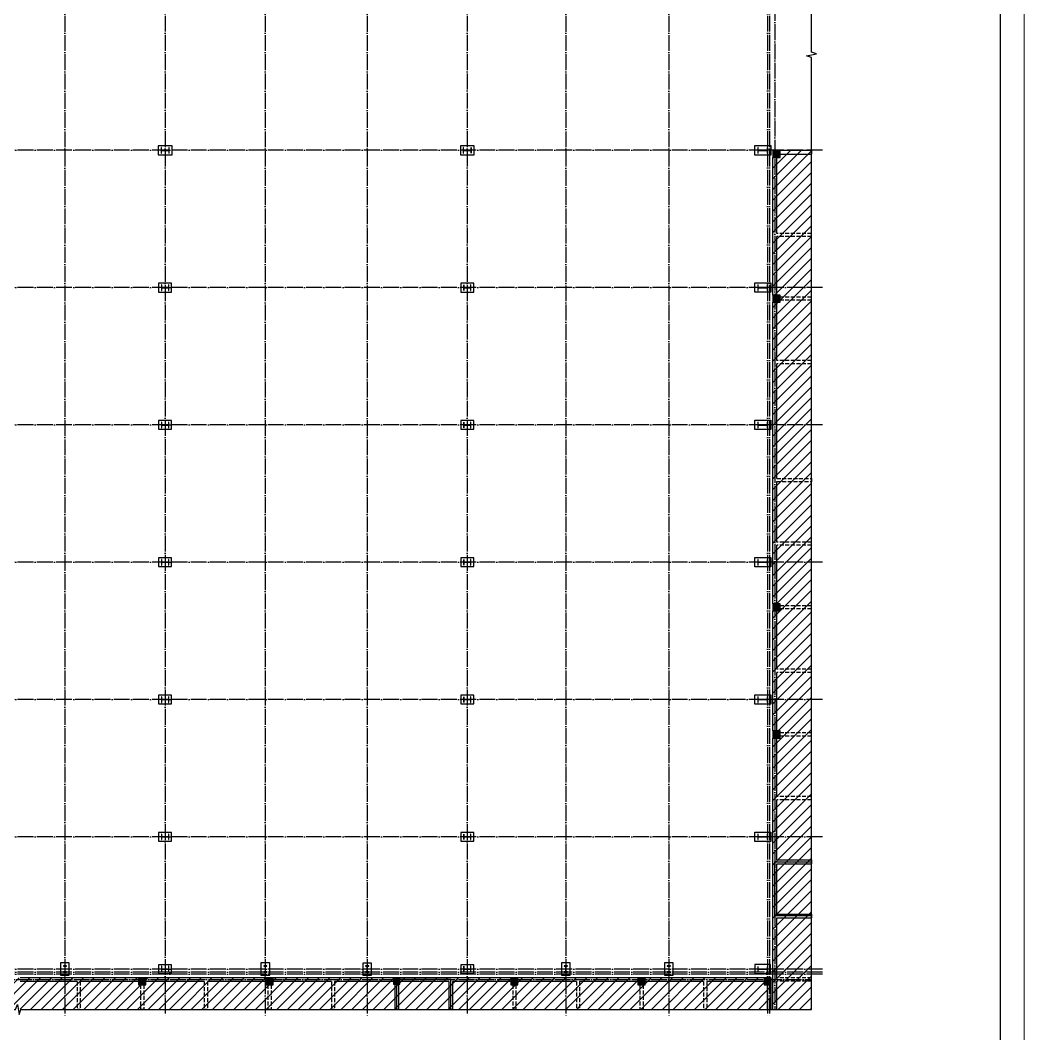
# Model space of a CAD drawing. Extents: x 447413 to 2975780, y -1432727 to 1301644.
# Drawn here: x 2316756 to 2379922, y 293696 to 357394 of the extents above; entities that cross this region are included whole.
import ezdxf

# ---------------------------------------------------------------- set-up
doc = ezdxf.new("R2010")
doc.units = 0
doc.header["$LTSCALE"] = 1000
doc.header["$MEASUREMENT"] = 0
doc.linetypes.add('DASH', pattern=[0.35, 0.25, -0.1])
doc.linetypes.add('DOTE', pattern=[2.42, 2, -0.2, 0.02, -0.2])
for name, color, linetype in [('3T_WOOD', 21, 'Continuous'), ('__0', 7, 'Continuous'), ('COLUMN', 9, 'Continuous'), ('DIM_SYMB', 3, 'Continuous'), ('DOTE', 1, 'Continuous'), ('PUB_HATCH', 8, 'Continuous'), ('X公厕', 21, 'Continuous'), ('图框', 253, 'Continuous'), ('柱子', 3, 'Continuous'), ('短柱', 106, 'Continuous')]:
    doc.layers.add(name, color=color, linetype=linetype)
doc.layers.add('WALL', color=140, linetype='Continuous', lineweight=25)

# ---------------------------------------------------------------- blocks, each defined once
blk = doc.blocks.new('A$C6B0021A6')
at = {"layer": '图框', "color": 2, "const_width": 40, "elevation": -84000}
blk.add_lwpolyline([(20, 84120), (118920, 84120), (118920, 20), (20, 20)], close=True, dxfattribs=at)
at = {"layer": '图框', "color": 153, "const_width": 58, "elevation": -84000}
blk.add_lwpolyline([(111420, 1020), (2520, 1020), (2520, 83120), (111420, 83120)], close=True, dxfattribs=at)
blk = doc.blocks.new('_FZH')
blk.add_lwpolyline([(-0.5, -0.5), (0.5, -0.5), (0.5, 0.5), (-0.5, 0.5)], close=True)
at = {"layer": 'PUB_HATCH'}
blk.add_solid([(-0.5, -0.5), (0.5, -0.5), (-0.5, 0.5), (0.5, 0.5)], dxfattribs=at)

msp = doc.modelspace()

# ---------------------------------------------------------------- hatches: boundary and pattern name
at = {"layer": 'PUB_HATCH'}
h = msp.add_hatch(dxfattribs=at)
h.set_pattern_fill('ANSI31', color=256, scale=300, style=0)
h.set_pattern_definition([(45, (2335527.2, 363992.3), (-336.7596, 336.7596), [])])
h.paths.add_polyline_path([(2364085.8, 349219), (2366515.7, 349219), (2366515.7, 295214.4), (2364085.8, 295214.4)])
h = msp.add_hatch(dxfattribs=at)
h.set_pattern_fill('ANSI31', color=256, scale=300, style=0)
h.set_pattern_definition([(45, (2031895.8, 363992.3), (-336.7596, 336.7596), [])])
h.paths.add_polyline_path([(2363985.8, 297209.4), (2267966.1, 297209.4), (2267966.1, 295241.1), (2363985.8, 295241.1)])

# ---------------------------------------------------------------- linework, layer by layer
at = {"layer": '3T_WOOD', "linetype": 'DASH'}
for p, q in [((2366515.7, 343999.5, 126000), (2364325.8, 343999.5, 126000)), ((2366515.7, 343799.5, 126000), (2366515.7, 343999.5, 126000)), ((2366515.7, 343799.5, 126000), (2364325.8, 343799.5, 126000)), ((2366515.7, 339999.5, 126000), (2364535.8, 339999.5, 126000)), ((2366515.7, 339799.5, 126000), (2364535.8, 339799.5, 126000)), ((2366515.7, 339799.5, 126000), (2366515.7, 339999.5, 126000)), ((2366515.7, 335999.5, 126000), (2364325.8, 335999.5, 126000)), ((2366515.7, 335799.5, 126000), (2364325.8, 335799.5, 126000)), ((2366515.7, 335799.5, 126000), (2366515.7, 335999.5, 126000)), ((2364325.8, 328599.5, 126000), (2366515.7, 328599.5, 126000)), ((2364325.8, 328399.5, 126000), (2366515.7, 328399.5, 126000)), ((2366515.7, 328599.5, 126000), (2366515.7, 328399.5, 126000)), ((2366515.7, 324599.5, 126000), (2364325.8, 324599.5, 126000)), ((2366515.7, 324399.5, 126000), (2364325.8, 324399.5, 126000)), ((2366515.7, 324399.5, 126000), (2366515.7, 324599.5, 126000)), ((2366515.7, 320599.5, 126000), (2364535.8, 320599.5, 126000)), ((2366515.7, 320399.5, 126000), (2364535.8, 320399.5, 126000)), ((2366515.7, 320399.5, 126000), (2366515.7, 320599.5, 126000)), ((2366515.7, 316599.5, 126000), (2364325.8, 316599.5, 126000)), ((2366515.7, 316399.5, 126000), (2366515.7, 316599.5, 126000)), ((2366515.7, 316399.5, 126000), (2364325.8, 316399.5, 126000)), ((2366515.7, 312599.5, 126000), (2364535.8, 312599.5, 126000)), ((2366515.7, 312399.5, 126000), (2364535.8, 312399.5, 126000)), ((2366515.7, 312399.5, 126000), (2366515.7, 312599.5, 126000)), ((2366515.7, 308599.5, 126000), (2364325.8, 308599.5, 126000)), ((2366515.7, 308399.5, 126000), (2364325.8, 308399.5, 126000)), ((2366515.7, 308399.5, 126000), (2366515.7, 308599.5, 126000)), ((2320326.1, 296979.4, 126000), (2320326.1, 295214.4, 126000)), ((2320526.1, 296979.4, 126000), (2320526.1, 295214.4, 126000)), ((2328326.1, 296979.4, 126000), (2328326.1, 295214.4, 126000)), ((2328526.1, 296979.4, 126000), (2328526.1, 295214.4, 126000)), ((2336326.1, 296979.4, 126000), (2336326.1, 295214.4, 126000)), ((2336526.1, 296979.4, 126000), (2336526.1, 295214.4, 126000)), ((2351726.1, 296979.4, 126000), (2351726.1, 295214.4, 126000)), ((2351926.1, 296979.4, 126000), (2351926.1, 295214.4, 126000)), ((2359726.1, 296979.4, 126000), (2359726.1, 295214.4, 126000)), ((2359926.1, 296979.4, 126000), (2359926.1, 295214.4, 126000)), ((2366515.7, 297199.5, 126000), (2364325.8, 297199.5, 126000)), ((2366515.7, 296999.5, 126000), (2364325.8, 296999.5, 126000)), ((2366515.7, 296999.5, 126000), (2366515.7, 297199.5, 126000)), ((2324326.1, 296769.4, 126000), (2324326.1, 295214.4, 126000)), ((2324526.1, 296769.4, 126000), (2324526.1, 295214.4, 126000)), ((2332326.1, 296769.4, 126000), (2332326.1, 295214.4, 126000)), ((2332526.1, 296769.4, 126000), (2332526.1, 295214.4, 126000)), ((2347726.1, 296769.4, 126000), (2347726.1, 295214.4, 126000)), ((2347926.1, 296769.4, 126000), (2347926.1, 295214.4, 126000)), ((2355726.1, 296769.4, 126000), (2355726.1, 295214.4, 126000)), ((2355926.1, 296769.4, 126000), (2355926.1, 295214.4, 126000)), ((2320526.1, 295214.4, 126000), (2320326.1, 295214.4, 126000)), ((2324526.1, 295214.4, 126000), (2324326.1, 295214.4, 126000)), ((2328526.1, 295214.4, 126000), (2328326.1, 295214.4, 126000)), ((2332526.1, 295214.4, 126000), (2332326.1, 295214.4, 126000)), ((2336526.1, 295214.4, 126000), (2336326.1, 295214.4, 126000)), ((2347926.1, 295214.4, 126000), (2347726.1, 295214.4, 126000)), ((2351926.1, 295214.4, 126000), (2351726.1, 295214.4, 126000)), ((2355926.1, 295214.4, 126000), (2355726.1, 295214.4, 126000)), ((2359926.1, 295214.4, 126000), (2359726.1, 295214.4, 126000))]:
    msp.add_line(p, q, dxfattribs=at)
at = {"layer": '__0', "ltscale": 5, "elevation": 126000}
msp.add_lwpolyline([(2364085.8, 349219), (2366515.7, 349219)], dxfattribs=at)
at = {"layer": 'DIM_SYMB', "elevation": 126000}
for points in [[(2366515.7, 295214.4), (2366515.7, 355051.9), (2366200.7, 355166.5), (2366830.7, 355277.6), (2366515.7, 355389.4), (2366515.7, 415226.8)], [(2266739.9, 295214.4), (2316459.1, 295214.4), (2316573.7, 295529.4), (2316684.8, 294899.4), (2316796.6, 295214.4), (2366515.7, 295214.4)]]:
    msp.add_lwpolyline(points, dxfattribs=at)
at = {"layer": 'DOTE', "color": 8, "linetype": 'DOTE', "ltscale": 0.5}
for p, q in [((2325865.8, 415760.2, 126000), (2325865.8, 294772.8, 126000)), ((2344865.8, 415760.2, 126000), (2344865.8, 294772.8, 126000)), ((2363865.8, 415760.2, 126000), (2363865.8, 294772.8, 126000)), ((2367195, 340589.4, 126000), (2266776.3, 340589.4, 126000)), ((2367195, 331959.4, 126000), (2266776.3, 331959.4, 126000)), ((2367195, 323329.4, 126000), (2266776.3, 323329.4, 126000)), ((2367195, 314699.4, 126000), (2266776.3, 314699.4, 126000)), ((2367195, 306069.4, 126000), (2266776.3, 306069.4, 126000)), ((2367195, 297759.4, 126000), (2266776.3, 297759.4, 126000)), ((2367195, 297439.4, 126000), (2266776.3, 297439.4, 126000))]:
    msp.add_line(p, q, dxfattribs=at)
at = {"layer": 'DOTE', "linetype": 'DOTE', "ltscale": 0.5}
for p, q in [((2363745.8, 415760.2, 126000), (2363745.8, 294772.8, 126000)), ((2367195, 349219, 126000), (2266776.3, 349219, 126000)), ((2367195, 297559.4, 126000), (2266776.3, 297559.4, 126000))]:
    msp.add_line(p, q, dxfattribs=at)
at = {"layer": 'DOTE', "color": 8, "linetype": 'DOTE', "ltscale": 0.5, "elevation": 126000}
for points in [[(2319566.1, 415752.7), (2319566.1, 294766.8)], [(2332166.1, 415752.7), (2332166.1, 294766.8)], [(2338566.1, 415752.7), (2338566.1, 294766.8)], [(2351066.1, 415752.7), (2351066.1, 294766.8)], [(2357546.1, 415752.7), (2357546.1, 294766.8)], [(2364205.8, 415226.8), (2364205.8, 295214.4)], [(2268086.1, 297099.5), (2366515.7, 297099.5)]]:
    msp.add_lwpolyline(points, dxfattribs=at)
at = {"layer": 'WALL'}
for p, q in [((2364535.8, 349219, 126000), (2366515.7, 349219, 126000)), ((2366515.7, 349219, 126000), (2366515.7, 348979, 126000)), ((2364085.8, 343899.5, 126000), (2364085.8, 348769, 126000)), ((2364325.8, 343999.5, 126000), (2364325.8, 348769, 126000)), ((2364535.8, 348979, 126000), (2366515.7, 348979, 126000)), ((2364085.8, 340124.5, 126000), (2364085.8, 343899.5, 126000)), ((2364325.8, 340124.5, 126000), (2364325.8, 343799.5, 126000)), ((2364085.8, 335899.5, 126000), (2364085.8, 339674.5, 126000)), ((2364325.8, 335999.5, 126000), (2364325.8, 339674.5, 126000)), ((2364085.8, 328499.5, 126000), (2364085.8, 335899.5, 126000)), ((2364325.8, 328599.5, 126000), (2364325.8, 335799.5, 126000)), ((2364085.8, 324499.5, 126000), (2364085.8, 328499.5, 126000)), ((2364325.8, 324599.5, 126000), (2364325.8, 328399.5, 126000)), ((2364085.8, 320724.5, 126000), (2364085.8, 324499.5, 126000)), ((2364325.8, 320724.5, 126000), (2364325.8, 324399.5, 126000)), ((2364085.8, 316499.5, 126000), (2364085.8, 320274.5, 126000)), ((2364325.8, 316599.5, 126000), (2364325.8, 320274.5, 126000)), ((2364085.8, 312724.5, 126000), (2364085.8, 316499.5, 126000)), ((2364325.8, 312724.5, 126000), (2364325.8, 316399.5, 126000)), ((2364085.8, 308499.5, 126000), (2364085.8, 312274.5, 126000)), ((2364325.8, 308599.5, 126000), (2364325.8, 312274.5, 126000)), ((2364085.8, 304499.5, 126000), (2364085.8, 308499.5, 126000)), ((2364325.8, 304619.5, 126000), (2364325.8, 308399.5, 126000)), ((2364085.8, 301099.5, 126000), (2364085.8, 304499.5, 126000)), ((2364325.8, 304619.5, 126000), (2366515.7, 304619.5, 126000)), ((2366515.7, 304619.5, 126000), (2366515.7, 304379.5, 126000)), ((2364325.8, 304379.5, 126000), (2366515.7, 304379.5, 126000)), ((2364325.8, 301219.5, 126000), (2364325.8, 304379.5, 126000)), ((2364085.8, 297099.5, 126000), (2364085.8, 301099.5, 126000)), ((2364325.8, 301219.5, 126000), (2366515.7, 301219.5, 126000)), ((2364325.8, 297199.5, 126000), (2364325.8, 300979.5, 126000)), ((2364325.8, 300979.5, 126000), (2366515.7, 300979.5, 126000)), ((2366515.7, 301219.5, 126000), (2366515.7, 300979.5, 126000)), ((2320426.1, 297219.4, 126000), (2316756.1, 297219.4, 126000)), ((2320326.1, 296979.4, 126000), (2316756.1, 296979.4, 126000)), ((2324201.1, 297219.4, 126000), (2320426.1, 297219.4, 126000)), ((2324201.1, 296979.4, 126000), (2320526.1, 296979.4, 126000)), ((2328426.1, 297219.4, 126000), (2324651.1, 297219.4, 126000)), ((2328326.1, 296979.4, 126000), (2324651.1, 296979.4, 126000)), ((2332201.1, 297219.4, 126000), (2328426.1, 297219.4, 126000)), ((2332201.1, 296979.4, 126000), (2328526.1, 296979.4, 126000)), ((2336426.1, 297219.4, 126000), (2332651.1, 297219.4, 126000)), ((2336326.1, 296979.4, 126000), (2332651.1, 296979.4, 126000)), ((2340226, 297219.4, 126000), (2336426.1, 297219.4, 126000)), ((2340226, 296979.4, 126000), (2336526.1, 296979.4, 126000)), ((2343826.1, 297219.4, 126000), (2340626, 297219.4, 126000)), ((2343706.1, 296979.4, 126000), (2340626, 296979.4, 126000)), ((2343706.1, 296979.4, 126000), (2343706.1, 295214.4, 126000)), ((2347601.1, 297219.4, 126000), (2343826.1, 297219.4, 126000)), ((2347601.1, 296979.4, 126000), (2343946.1, 296979.4, 126000)), ((2343946.1, 296979.4, 126000), (2343946.1, 295214.4, 126000)), ((2351826.1, 297219.4, 126000), (2348051.1, 297219.4, 126000)), ((2351726.1, 296979.4, 126000), (2348051.1, 296979.4, 126000)), ((2355601.1, 297219.4, 126000), (2351826.1, 297219.4, 126000)), ((2355601.1, 296979.4, 126000), (2351926.1, 296979.4, 126000)), ((2359826.1, 297219.4, 126000), (2356051.1, 297219.4, 126000)), ((2359726.1, 296979.4, 126000), (2356051.1, 296979.4, 126000)), ((2363535.8, 297219.4, 126000), (2359826.1, 297219.4, 126000)), ((2363535.8, 296979.4, 126000), (2359926.1, 296979.4, 126000)), ((2364085.8, 295214.4, 126000), (2364085.8, 297099.5, 126000)), ((2364325.8, 295214.4, 126000), (2364325.8, 296999.5, 126000)), ((2340306.1, 296819.4, 126000), (2340306.1, 295214.4, 126000)), ((2340546.1, 296819.4, 126000), (2340546.1, 295214.4, 126000)), ((2363745.8, 295214.4, 126000), (2363745.8, 296769.4, 126000)), ((2363985.8, 295214.4, 126000), (2363985.8, 296769.4, 126000)), ((2340546.1, 295214.4, 126000), (2340306.1, 295214.4, 126000)), ((2343946.1, 295214.4, 126000), (2343706.1, 295214.4, 126000)), ((2363745.8, 295214.4, 126000), (2363985.8, 295214.4, 126000)), ((2364085.8, 295214.4, 126000), (2364325.8, 295214.4, 126000))]:
    msp.add_line(p, q, dxfattribs=at)
at = {"layer": 'X公厕', "ltscale": 5, "elevation": 126000}
for points in [[(2366515.7, 301099.5), (2364205.8, 301099.5), (2364205.8, 304499.5), (2366515.7, 304499.5)], [(2343826.1, 295214.4), (2343826.1, 297099.4), (2340426.1, 297099.4), (2340426.1, 295214.4)]]:
    msp.add_lwpolyline(points, dxfattribs=at)
at = {"layer": '柱子', "color": 6, "ltscale": 100, "elevation": 126000}
for points in [[(2326101.8, 349223), (2325629.8, 349223), (2325629.8, 349394), (2325615.8, 349394), (2325615.8, 349044), (2325629.8, 349044), (2325629.8, 349215), (2326101.8, 349215), (2326101.8, 349044), (2326115.8, 349044), (2326115.8, 349394), (2326101.8, 349394)], [(2345101.8, 349223), (2344629.8, 349223), (2344629.8, 349394), (2344615.8, 349394), (2344615.8, 349044), (2344629.8, 349044), (2344629.8, 349215), (2345101.8, 349215), (2345101.8, 349044), (2345115.8, 349044), (2345115.8, 349394), (2345101.8, 349394)], [(2363731.8, 349223), (2363159.8, 349223), (2363159.8, 349394), (2363145.8, 349394), (2363145.8, 349044), (2363159.8, 349044), (2363159.8, 349215), (2363731.8, 349215), (2363731.8, 349044), (2363745.8, 349044), (2363745.8, 349394), (2363731.8, 349394)], [(2326076.8, 340593.4), (2325654.8, 340593.4), (2325654.8, 340764.4), (2325640.8, 340764.4), (2325640.8, 340414.4), (2325654.8, 340414.4), (2325654.8, 340585.4), (2326076.8, 340585.4), (2326076.8, 340414.4), (2326090.8, 340414.4), (2326090.8, 340764.4), (2326076.8, 340764.4)], [(2345076.8, 340593.4), (2344654.8, 340593.4), (2344654.8, 340764.4), (2344640.8, 340764.4), (2344640.8, 340414.4), (2344654.8, 340414.4), (2344654.8, 340585.4), (2345076.8, 340585.4), (2345076.8, 340414.4), (2345090.8, 340414.4), (2345090.8, 340764.4), (2345076.8, 340764.4)], [(2363731.8, 340593.4), (2363159.8, 340593.4), (2363159.8, 340764.4), (2363145.8, 340764.4), (2363145.8, 340414.4), (2363159.8, 340414.4), (2363159.8, 340585.4), (2363731.8, 340585.4), (2363731.8, 340414.4), (2363745.8, 340414.4), (2363745.8, 340764.4), (2363731.8, 340764.4)], [(2326076.8, 331963.4), (2325654.8, 331963.4), (2325654.8, 332134.4), (2325640.8, 332134.4), (2325640.8, 331784.4), (2325654.8, 331784.4), (2325654.8, 331955.4), (2326076.8, 331955.4), (2326076.8, 331784.4), (2326090.8, 331784.4), (2326090.8, 332134.4), (2326076.8, 332134.4)], [(2345076.8, 331963.4), (2344654.8, 331963.4), (2344654.8, 332134.4), (2344640.8, 332134.4), (2344640.8, 331784.4), (2344654.8, 331784.4), (2344654.8, 331955.4), (2345076.8, 331955.4), (2345076.8, 331784.4), (2345090.8, 331784.4), (2345090.8, 332134.4), (2345076.8, 332134.4)], [(2363731.8, 331963.4), (2363159.8, 331963.4), (2363159.8, 332134.4), (2363145.8, 332134.4), (2363145.8, 331784.4), (2363159.8, 331784.4), (2363159.8, 331955.4), (2363731.8, 331955.4), (2363731.8, 331784.4), (2363745.8, 331784.4), (2363745.8, 332134.4), (2363731.8, 332134.4)], [(2326076.8, 323333.4), (2325654.8, 323333.4), (2325654.8, 323504.4), (2325640.8, 323504.4), (2325640.8, 323154.4), (2325654.8, 323154.4), (2325654.8, 323325.4), (2326076.8, 323325.4), (2326076.8, 323154.4), (2326090.8, 323154.4), (2326090.8, 323504.4), (2326076.8, 323504.4)], [(2345076.8, 323333.4), (2344654.8, 323333.4), (2344654.8, 323504.4), (2344640.8, 323504.4), (2344640.8, 323154.4), (2344654.8, 323154.4), (2344654.8, 323325.4), (2345076.8, 323325.4), (2345076.8, 323154.4), (2345090.8, 323154.4), (2345090.8, 323504.4), (2345076.8, 323504.4)], [(2363731.8, 323333.4), (2363159.8, 323333.4), (2363159.8, 323504.4), (2363145.8, 323504.4), (2363145.8, 323154.4), (2363159.8, 323154.4), (2363159.8, 323325.4), (2363731.8, 323325.4), (2363731.8, 323154.4), (2363745.8, 323154.4), (2363745.8, 323504.4), (2363731.8, 323504.4)], [(2326076.8, 314703.4), (2325654.8, 314703.4), (2325654.8, 314874.4), (2325640.8, 314874.4), (2325640.8, 314524.4), (2325654.8, 314524.4), (2325654.8, 314695.4), (2326076.8, 314695.4), (2326076.8, 314524.4), (2326090.8, 314524.4), (2326090.8, 314874.4), (2326076.8, 314874.4)], [(2345076.8, 314703.4), (2344654.8, 314703.4), (2344654.8, 314874.4), (2344640.8, 314874.4), (2344640.8, 314524.4), (2344654.8, 314524.4), (2344654.8, 314695.4), (2345076.8, 314695.4), (2345076.8, 314524.4), (2345090.8, 314524.4), (2345090.8, 314874.4), (2345076.8, 314874.4)], [(2363731.8, 314703.4), (2363159.8, 314703.4), (2363159.8, 314874.4), (2363145.8, 314874.4), (2363145.8, 314524.4), (2363159.8, 314524.4), (2363159.8, 314695.4), (2363731.8, 314695.4), (2363731.8, 314524.4), (2363745.8, 314524.4), (2363745.8, 314874.4), (2363731.8, 314874.4)], [(2326076.8, 306073.4), (2325654.8, 306073.4), (2325654.8, 306244.4), (2325640.8, 306244.4), (2325640.8, 305894.4), (2325654.8, 305894.4), (2325654.8, 306065.4), (2326076.8, 306065.4), (2326076.8, 305894.4), (2326090.8, 305894.4), (2326090.8, 306244.4), (2326076.8, 306244.4)], [(2345076.8, 306073.4), (2344654.8, 306073.4), (2344654.8, 306244.4), (2344640.8, 306244.4), (2344640.8, 305894.4), (2344654.8, 305894.4), (2344654.8, 306065.4), (2345076.8, 306065.4), (2345076.8, 305894.4), (2345090.8, 305894.4), (2345090.8, 306244.4), (2345076.8, 306244.4)], [(2363731.8, 306073.4), (2363159.8, 306073.4), (2363159.8, 306244.4), (2363145.8, 306244.4), (2363145.8, 305894.4), (2363159.8, 305894.4), (2363159.8, 306065.4), (2363731.8, 306065.4), (2363731.8, 305894.4), (2363745.8, 305894.4), (2363745.8, 306244.4), (2363731.8, 306244.4)], [(2326076.8, 297763.4), (2325654.8, 297763.4), (2325654.8, 297934.4), (2325640.8, 297934.4), (2325640.8, 297584.4), (2325654.8, 297584.4), (2325654.8, 297755.4), (2326076.8, 297755.4), (2326076.8, 297584.4), (2326090.8, 297584.4), (2326090.8, 297934.4), (2326076.8, 297934.4)], [(2345076.8, 297763.4), (2344654.8, 297763.4), (2344654.8, 297934.4), (2344640.8, 297934.4), (2344640.8, 297584.4), (2344654.8, 297584.4), (2344654.8, 297755.4), (2345076.8, 297755.4), (2345076.8, 297584.4), (2345090.8, 297584.4), (2345090.8, 297934.4), (2345076.8, 297934.4)], [(2363731.8, 297763.4), (2363159.8, 297763.4), (2363159.8, 297909.4), (2363145.8, 297909.4), (2363145.8, 297609.4), (2363159.8, 297609.4), (2363159.8, 297755.4), (2363731.8, 297755.4), (2363731.8, 297609.4), (2363745.8, 297609.4), (2363745.8, 297909.4), (2363731.8, 297909.4)]]:
    msp.add_lwpolyline(points, close=True, dxfattribs=at)
for points in [[(2319666.1, 297938.4), (2319666.1, 297959.4), (2319466.1, 297959.4), (2319466.1, 297938.4), (2319546.6, 297938.4, -0.4142136), (2319559.6, 297925.4), (2319559.6, 297593.4, -0.4142136), (2319546.6, 297580.4), (2319466.1, 297580.4), (2319466.1, 297559.4), (2319666.1, 297559.4), (2319666.1, 297580.4), (2319585.6, 297580.4, -0.4142136), (2319572.6, 297593.4), (2319572.6, 297925.4, -0.4142136), (2319585.6, 297938.4)], [(2332266.1, 297938.4), (2332266.1, 297959.4), (2332066.1, 297959.4), (2332066.1, 297938.4), (2332146.6, 297938.4, -0.4142136), (2332159.6, 297925.4), (2332159.6, 297593.4, -0.4142136), (2332146.6, 297580.4), (2332066.1, 297580.4), (2332066.1, 297559.4), (2332266.1, 297559.4), (2332266.1, 297580.4), (2332185.6, 297580.4, -0.4142136), (2332172.6, 297593.4), (2332172.6, 297925.4, -0.4142136), (2332185.6, 297938.4)], [(2338666.1, 297938.4), (2338666.1, 297959.4), (2338466.1, 297959.4), (2338466.1, 297938.4), (2338546.6, 297938.4, -0.4142136), (2338559.6, 297925.4), (2338559.6, 297593.4, -0.4142136), (2338546.6, 297580.4), (2338466.1, 297580.4), (2338466.1, 297559.4), (2338666.1, 297559.4), (2338666.1, 297580.4), (2338585.6, 297580.4, -0.4142136), (2338572.6, 297593.4), (2338572.6, 297925.4, -0.4142136), (2338585.6, 297938.4)], [(2351166.1, 297938.4), (2351166.1, 297959.4), (2350966.1, 297959.4), (2350966.1, 297938.4), (2351046.6, 297938.4, -0.4142136), (2351059.6, 297925.4), (2351059.6, 297593.4, -0.4142136), (2351046.6, 297580.4), (2350966.1, 297580.4), (2350966.1, 297559.4), (2351166.1, 297559.4), (2351166.1, 297580.4), (2351085.6, 297580.4, -0.4142136), (2351072.6, 297593.4), (2351072.6, 297925.4, -0.4142136), (2351085.6, 297938.4)], [(2357646.1, 297938.4), (2357646.1, 297959.4), (2357446.1, 297959.4), (2357446.1, 297938.4), (2357526.6, 297938.4, -0.4142136), (2357539.6, 297925.4), (2357539.6, 297593.4, -0.4142136), (2357526.6, 297580.4), (2357446.1, 297580.4), (2357446.1, 297559.4), (2357646.1, 297559.4), (2357646.1, 297580.4), (2357565.6, 297580.4, -0.4142136), (2357552.6, 297593.4), (2357552.6, 297925.4, -0.4142136), (2357565.6, 297938.4)]]:
    msp.add_lwpolyline(points, format="xyb", close=True, dxfattribs=at)
at = {"layer": '短柱', "color": 4, "elevation": 126000}
for points in [[(2325430.8, 348944), (2326300.8, 348944), (2326300.8, 349494), (2325430.8, 349494)], [(2344430.8, 348944), (2345300.8, 348944), (2345300.8, 349494), (2344430.8, 349494)], [(2363945.8, 348924), (2362945.8, 348924), (2362945.8, 349514), (2363945.8, 349514)], [(2325455.8, 340314.4), (2326275.8, 340314.4), (2326275.8, 340864.4), (2325455.8, 340864.4)], [(2344455.8, 340314.4), (2345275.8, 340314.4), (2345275.8, 340864.4), (2344455.8, 340864.4)], [(2363945.8, 340294.4), (2362945.8, 340294.4), (2362945.8, 340884.4), (2363945.8, 340884.4)], [(2325455.8, 331684.4), (2326275.8, 331684.4), (2326275.8, 332234.4), (2325455.8, 332234.4)], [(2344455.8, 331684.4), (2345275.8, 331684.4), (2345275.8, 332234.4), (2344455.8, 332234.4)], [(2363945.8, 331664.4), (2362945.8, 331664.4), (2362945.8, 332254.4), (2363945.8, 332254.4)], [(2325455.8, 323054.4), (2326275.8, 323054.4), (2326275.8, 323604.4), (2325455.8, 323604.4)], [(2344455.8, 323054.4), (2345275.8, 323054.4), (2345275.8, 323604.4), (2344455.8, 323604.4)], [(2363945.8, 323034.4), (2362945.8, 323034.4), (2362945.8, 323624.4), (2363945.8, 323624.4)], [(2325455.8, 314424.4), (2326275.8, 314424.4), (2326275.8, 314974.4), (2325455.8, 314974.4)], [(2344455.8, 314424.4), (2345275.8, 314424.4), (2345275.8, 314974.4), (2344455.8, 314974.4)], [(2363945.8, 314404.4), (2362945.8, 314404.4), (2362945.8, 314994.4), (2363945.8, 314994.4)], [(2325455.8, 305794.4), (2326275.8, 305794.4), (2326275.8, 306344.4), (2325455.8, 306344.4)], [(2344455.8, 305794.4), (2345275.8, 305794.4), (2345275.8, 306344.4), (2344455.8, 306344.4)], [(2363945.8, 305774.4), (2362945.8, 305774.4), (2362945.8, 306364.4), (2363945.8, 306364.4)], [(2319291.1, 297374.4), (2319841.1, 297374.4), (2319841.1, 298144.4), (2319291.1, 298144.4)], [(2331891.1, 297374.4), (2332441.1, 297374.4), (2332441.1, 298144.4), (2331891.1, 298144.4)], [(2338291.1, 297368.3), (2338841.1, 297368.3), (2338841.1, 298138.3), (2338291.1, 298138.3)], [(2350791.1, 297374.4), (2351341.1, 297374.4), (2351341.1, 298144.4), (2350791.1, 298144.4)], [(2357271.1, 297374.4), (2357821.1, 297374.4), (2357821.1, 298144.4), (2357271.1, 298144.4)], [(2325455.8, 297484.4), (2326275.8, 297484.4), (2326275.8, 298034.4), (2325455.8, 298034.4)], [(2344455.8, 297484.4), (2345275.8, 297484.4), (2345275.8, 298034.4), (2344455.8, 298034.4)], [(2362955.8, 297479.4), (2363935.8, 297479.4), (2363935.8, 298039.4), (2362955.8, 298039.4)]]:
    msp.add_lwpolyline(points, close=True, dxfattribs=at)

# ---------------------------------------------------------------- block references
at = {"xscale": 1.5, "yscale": 1.5, "zscale": 1.5, "rotation": 270}
msp.add_blockref('A$C6B0021A6', (2253712, 428769.5, 126000), dxfattribs=at)
at = {"layer": 'COLUMN'}
for p, xscale, yscale, zscale, rotation in [((2364310.8, 348994, 126000), 450, 450, 450, 90), ((2364310.8, 339899.5, 126000), 450, 450, 450, 90), ((2364310.8, 320499.5, 126000), 450, 450, 450, 90), ((2364310.8, 312499.5, 126000), 450, 450, 450, 90), ((2324426.1, 296994.4, 126000), 450, 450, 450, 90), ((2332426.1, 296994.4, 126000), 450, 450, 450, 90), ((2340426, 297019.4, 126000), 400, 400, 400, 270), ((2347826.1, 296994.4, 126000), 450, 450, 450, 90), ((2355826.1, 296994.4, 126000), 450, 450, 450, 90), ((2363760.8, 296994.4, 126000), 450, 450, 450, 90)]:
    msp.add_blockref('_FZH', p, dxfattribs=dict(at, xscale=xscale, yscale=yscale, zscale=zscale, rotation=rotation))

doc.saveas('drawing.dxf')
